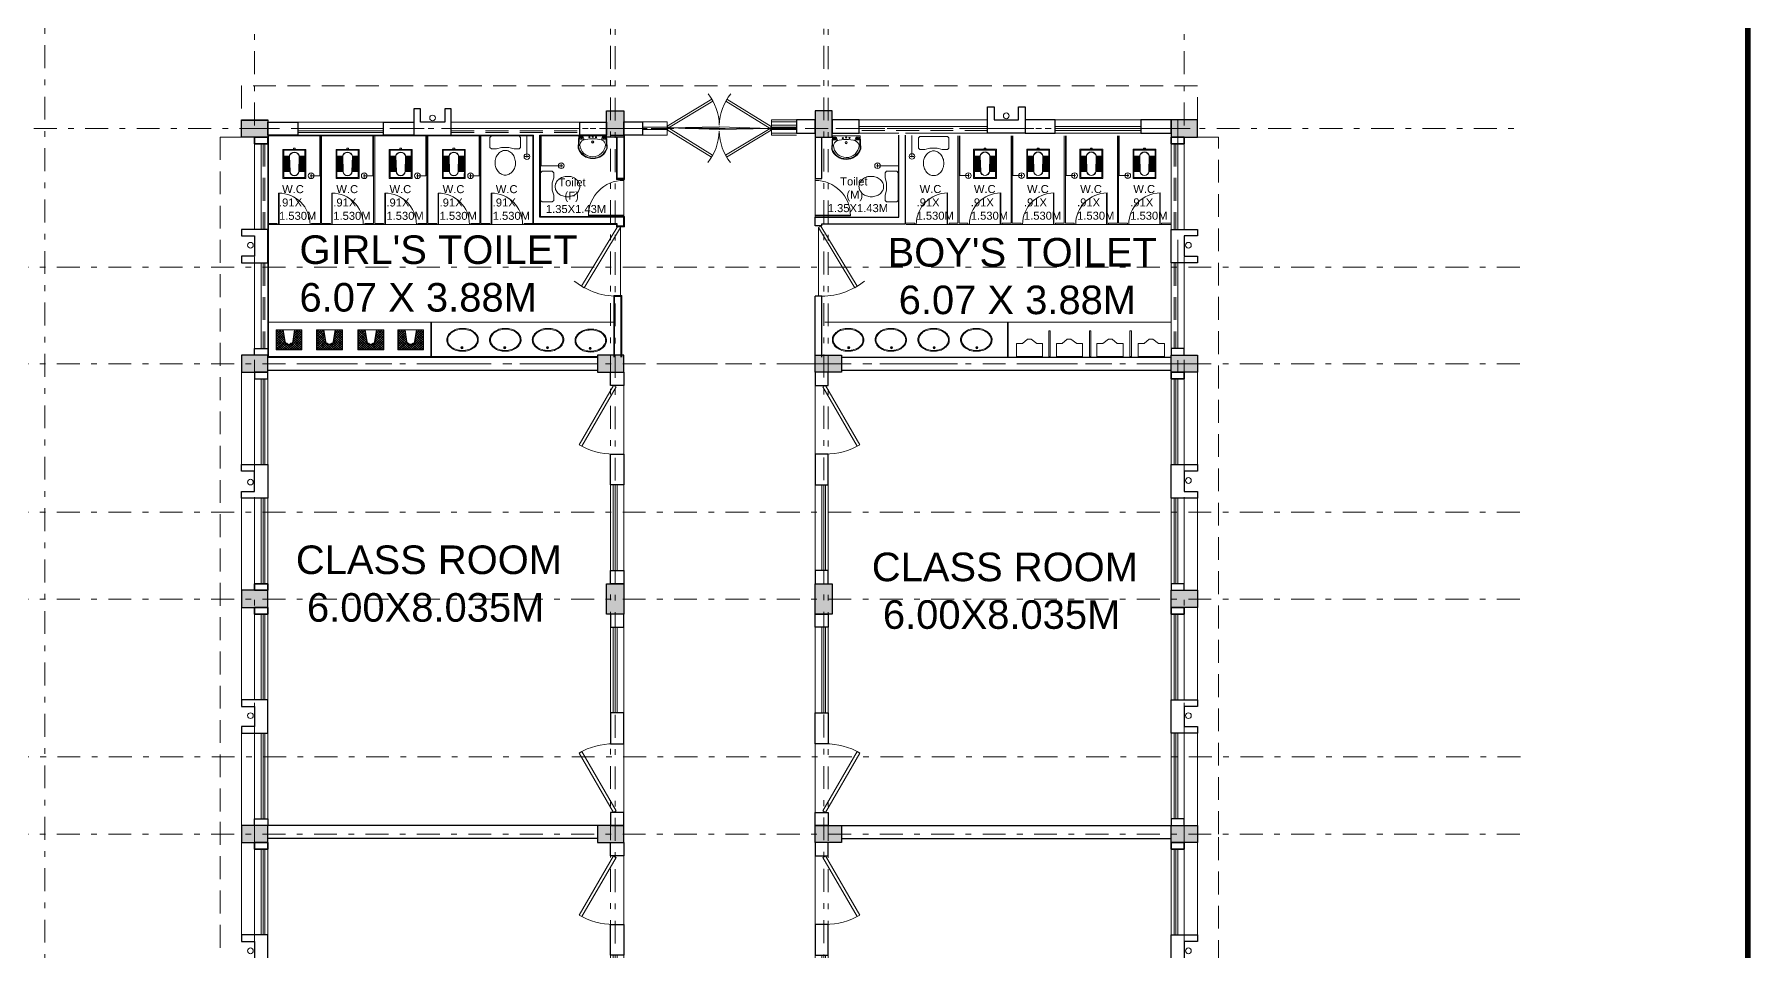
# Model space of a CAD drawing. Header units: millimetres. Extents: x 3614 to 12428, y -844 to 6844.
# Drawn here: x 5777.25 to 5807.28, y -312.44 to -296.39 of the extents above; entities that cross this region are included whole.
import ezdxf

# ---------------------------------------------------------------- set-up
doc = ezdxf.new("R2010")
doc.units = ezdxf.units.MM
doc.header["$LTSCALE"] = 40
doc.header["$MEASUREMENT"] = 0
doc.linetypes.add('DASHDOT', pattern=[1, 0.5, -0.25, 0, -0.25])
doc.linetypes.add('DASHED', pattern=[0.75, 0.5, -0.25])
doc.layers.get('0').update_dxf_attribs({"linetype": 'CONTINUOUS', "lineweight": 20})
for name, color, linetype, lineweight in [('CLL LEV.', 15, 'CONTINUOUS', 18), ('Column', 252, 'CONTINUOUS', 30), ('Column Hatch', 253, 'CONTINUOUS', 13), ('CUBICAL TOILET', 160, 'CONTINUOUS', 15), ('Dim', 220, 'CONTINUOUS', 15), ('Door', 54, 'CONTINUOUS', 18), ('elevation', 7, 'CONTINUOUS', 9), ('Fixture', 44, 'CONTINUOUS', 15), ('Furniture', 13, 'CONTINUOUS', 15), ('GRID', 134, 'DASHDOT', 13), ('Hidden', 30, 'DASHED', 18), ('Plaster', 141, 'CONTINUOUS', 5), ('TEXT', 7, 'CONTINUOUS', 20), ('Ventilator', 6, 'DASHED', 18), ('Wall', 7, 'CONTINUOUS', 30), ('Window', 150, 'CONTINUOUS', 15), ('Window-Wall', 7, 'CONTINUOUS', 18)]:
    doc.layers.add(name, color=color, linetype=linetype, lineweight=lineweight)
doc.styles.add('DIM', font='arial.ttf')
doc.styles.add('L120', font='simplex.shx', dxfattribs={"height": 1})

# ---------------------------------------------------------------- blocks, each defined once
blk = doc.blocks.new('COLUMN 546')
at = {"layer": 'Column Hatch'}
h = blk.add_hatch(color=0, dxfattribs=at)
h.dxf.hatch_style = 1
h.paths.add_polyline_path([(0, 0), (0.3, 0), (0.3, 0.46), (0, 0.46)])
at = {"layer": 'Column'}
for p, q in [((0.3, 0.46), (0, 0.46)), ((0, 0.46), (0, 0)), ((0.3, 0), (0.3, 0.46)), ((0, 0), (0.3, 0))]:
    blk.add_line(p, q, dxfattribs=at)
blk = doc.blocks.new('VENT 2')
at = {"layer": 'Ventilator', "linetype": 'Continuous', "ltscale": 0.02}
for p, q in [((0, 0.182), (1.5, 0.182)), ((0, 0.152), (1.5, 0.152))]:
    blk.add_line(p, q, dxfattribs=at)
at = {"layer": 'Window-Wall'}
for p, q in [((0, 0.23), (1.5, 0.23)), ((0, 0), (0, 0.23)), ((0, 0.115), (1.5, 0.115)), ((1.5, 0), (0, 0)), ((1.5, 0.23), (1.5, 0))]:
    blk.add_line(p, q, dxfattribs=at)
blk = doc.blocks.new('*U18')
for p, q in [((0, 0), (0, -6)), ((40, 0), (40, -6))]:
    blk.add_line(p, q)
blk.add_lwpolyline([(0, 0), (34.6, 20), (35.5, 18.5), (0.9, -1.5)], close=True)
blk.add_arc((0, 0), 40, 0, 30)
blk = doc.blocks.new('DOOR1')
at = {"layer": 'Door'}
blk.add_line((0, 0), (1.2, 0), dxfattribs=at)
at = {"layer": 'Door', "xscale": 0.0300000000000013, "yscale": 0.0300000000000013, "zscale": 0.0300000000000013}
blk.add_blockref('*U18', (0, 0.18), dxfattribs=at)
blk = doc.blocks.new('class 1')
at = {"layer": 'Wall'}
for points in [[(0.23, -0.035), (0, -0.035), (0, -0.265), (0.23, -0.265), (0.23, -0.035)], [(0.23, -1.465), (0, -1.465), (0, -2.005), (0.23, -2.005), (0.23, -1.465)], [(0.23, -3.505), (0, -3.505), (0, -3.735), (0.23, -3.735), (0.23, -3.505)]]:
    blk.add_lwpolyline(points, dxfattribs=at)
at = {"layer": 'Wall', "rotation": 270}
for name, p in [('DOOR1', (0, -0.265)), ('VENT 2', (0, -2.005))]:
    blk.add_blockref(name, p, dxfattribs=at)
blk = doc.blocks.new('WINDOW 1')
at = {"layer": 'CLL LEV.'}
for p, q in [((-0.115, -0.23), (-0.115, -0.46)), ((1.615, -0.23), (1.615, -0.46)), ((-0.115, -0.46), (1.615, -0.46))]:
    blk.add_line(p, q, dxfattribs=at)
at = {"layer": 'Window'}
for p, q in [((0, -0.051), (1.5, -0.051)), ((0, -0.081), (1.5, -0.081))]:
    blk.add_line(p, q, dxfattribs=at)
at = {"layer": 'Window-Wall'}
for p, q in [((0, 0), (1.5, 0)), ((0, -0.23), (0, 0)), ((1.5, 0), (1.5, -0.23)), ((0, -0.115), (1.5, -0.115)), ((1.5, -0.23), (0, -0.23))]:
    blk.add_line(p, q, dxfattribs=at)
blk = doc.blocks.new('SHAFT2')
at = {"layer": 'Fixture'}
blk.add_circle((0.302, 0.307), 0.05, dxfattribs=at)
at = {"layer": 'Wall'}
blk.add_lwpolyline([(0, 0.585), (0.46, 0.585), (0.46, 0.47), (0.23, 0.47), (0.23, 0.115), (0.46, 0.115), (0.46, 0), (0, 0), (0, 0.585)], dxfattribs=at)
blk = doc.blocks.new('COLM 530')
at = {"layer": 'Column Hatch'}
h = blk.add_hatch(color=0, dxfattribs=at)
h.dxf.hatch_style = 1
h.paths.add_polyline_path([(5443.518, -633.795), (5443.218, -633.795), (5443.218, -634.325), (5443.518, -634.325)])
at = {"layer": 'Column'}
for p, q in [((5443.518, -633.795), (5443.218, -633.795)), ((5443.218, -633.795), (5443.218, -634.325)), ((5443.518, -634.325), (5443.518, -633.795)), ((5443.218, -634.325), (5443.518, -634.325))]:
    blk.add_line(p, q, dxfattribs=at)
blk = doc.blocks.new('GRID TY6')
at = {"layer": 'GRID', "lineweight": 18, "ltscale": 0.02}
for p, q in [((5486.0878, -290.0307), (5486.0878, -340.9309)), ((5502.3578, -290.0307), (5502.3578, -340.9309)), ((5482.4148, -291.727), (5482.4148, -340.9309)), ((5492.3178, -291.7377), (5492.3178, -340.9309)), ((5492.3978, -291.7443), (5492.3978, -340.9309)), ((5496.0478, -291.7377), (5496.0478, -340.9309)), ((5496.1278, -291.7443), (5496.1278, -340.9309)), ((5432.7255, -295.8856), (5508.2295, -295.8856)), ((5508.2295, -300.0006), (5432.7255, -300.0006)), ((5508.2295, -304.1156), (5432.7249, -304.1156)), ((5508.2295, -308.2306), (5432.7255, -308.2306))]:
    blk.add_line(p, q, dxfattribs=at)
at = {"layer": 'GRID', "color": 190, "lineweight": 18, "ltscale": 0.02}
for p, q in [((5508.2295, -298.3106), (5432.3268, -298.3106)), ((5508.2295, -302.5959), (5432.6614, -302.5959)), ((5508.2388, -306.8766), (5432.6783, -306.8766))]:
    blk.add_line(p, q, dxfattribs=at)
blk = doc.blocks.new('SHAFT')
at = {"layer": 'Fixture'}
blk.add_circle((-0.328, 0.302), 0.05, dxfattribs=at)
at = {"layer": 'Wall'}
blk.add_lwpolyline([(-0.655, 0), (-0.655, 0.46), (-0.54, 0.46), (-0.54, 0.23), (-0.115, 0.23), (-0.115, 0.46), (0, 0.46), (0, 0), (-0.655, 0)], dxfattribs=at)
blk = doc.blocks.new('Door - Left Hung 36 in.')
at = {"layer": 'Door'}
blk.add_line((0.8, -1.3), (35.9, -1.3), dxfattribs=at)
blk.add_lwpolyline([(0.8, -1.3), (0, 0), (31.2, 18), (31.9, 16.7)], close=True, dxfattribs=at)
blk.add_arc((0, 0), 36, 0, 37.3101, dxfattribs=at)
blk = doc.blocks.new('RSA CL6')
for p, q in [((5.5, 3.5), (5.5, 7.3)), ((5.9, 3.5), (5.9, 7.3)), ((6.3, 3.5), (6.3, 7.3)), ((6.7, 3.4), (6.7, 7.3)), ((7.1, 3.4), (7.1, 7.3)), ((7.5, 3.4), (7.5, 7.3)), ((7.9, 3.4), (7.9, 7.3)), ((8.3, 3.4), (8.3, 7.3)), ((8.7, 3.4), (8.7, 7.3)), ((9.1, 3.4), (9.1, 7.3)), ((9.4, 3.4), (9.4, 7.3)), ((9.8, 3.4), (9.8, 7.3)), ((10.2, 3.4), (10.2, 7.3)), ((10.6, 3.4), (10.6, 7.3)), ((11, 3.3), (11, 7.3)), ((11.4, 3.3), (11.4, 7.3)), ((11.8, 3.3), (11.8, 7.3)), ((12.2, 3.3), (12.2, 7.3)), ((12.6, 3.3), (12.6, 7.3)), ((13, 3.3), (13, 7.3)), ((13.4, 3.3), (13.4, 7.3)), ((13.8, 3.3), (13.8, 7.3)), ((14.2, 3.3), (14.2, 7.3)), ((14.6, 3.3), (14.6, 7.3)), ((15, 3.2), (15, 7.3)), ((15.4, 3.2), (15.4, 7.3)), ((15.7, 3.2), (15.7, 7.3)), ((16.1, 3.2), (16.1, 7.3)), ((16.1, 7.3), (16.1, 3.2)), ((5.5, -7.3), (5.5, -3.5)), ((5.9, -7.3), (5.9, -3.5)), ((6.3, -7.3), (6.3, -3.4)), ((6.7, -7.3), (6.7, -3.4)), ((7.1, -7.3), (7.1, -3.4)), ((7.5, -7.3), (7.5, -3.4)), ((7.9, -7.3), (7.9, -3.4)), ((8.3, -7.3), (8.3, -3.4)), ((8.7, -7.3), (8.7, -3.4)), ((9.1, -7.3), (9.1, -3.4)), ((9.4, -7.3), (9.4, -3.4)), ((9.8, -7.3), (9.8, -3.3)), ((10.2, -7.3), (10.2, -3.3)), ((10.6, -7.3), (10.6, -3.3)), ((11, -7.3), (11, -3.3)), ((11.4, -7.3), (11.4, -3.3)), ((11.8, -7.3), (11.8, -3.3)), ((12.2, -7.3), (12.2, -3.3)), ((12.6, -7.3), (12.6, -3.3)), ((13, -7.3), (13, -3.3)), ((13.4, -7.3), (13.4, -3.2)), ((13.8, -7.3), (13.8, -3.2)), ((14.2, -7.3), (14.2, -3.2)), ((14.6, -7.3), (14.6, -3.2)), ((15, -7.3), (15, -3.2)), ((15.4, -7.3), (15.4, -3.2)), ((15.7, -7.3), (15.7, -3.2)), ((16.1, -3.2), (16.1, -7.3)), ((16.1, -7.3), (16.1, -3.2))]:
    blk.add_line(p, q)
blk.add_lwpolyline([(0.8, -0.6), (0, -0.6), (0, 0.6), (0.8, 0.6)])
for points in [[(0.8, 7.9), (20.9, 7.9), (20.9, -7.9), (0.8, -7.9)], [(1.4, 7.3), (20.3, 7.3), (20.3, -7.3), (1.4, -7.3)]]:
    blk.add_lwpolyline(points, close=True)
for points in [[(5.5, 3.5), (16.1, 3.2, -0.899983), (16.1, -3.2), (5.5, -3.5, -0.799392)], [(5.5, 3.3), (16.1, 3, -0.897689), (16.1, -3), (5.6, -3.3, -0.793494), (5.5, 3.3)]]:
    blk.add_lwpolyline(points, format="xyb", close=True)
blk = doc.blocks.new('ENGLISH SHEET')
at = {"layer": 'Fixture'}
for p, q in [((4663.798, 251.204), (4663.773, 251.179)), ((4663.773, 251.179), (4663.773, 250.696)), ((4663.976, 251.204), (4663.798, 251.204)), ((4664.002, 251.179), (4663.976, 251.204)), ((4664.002, 251.09), (4664.002, 251.179)), ((4663.976, 251.001), (4664.002, 251.09)), ((4663.976, 250.874), (4663.976, 251.001)), ((4663.976, 251.001), (4663.976, 250.874)), ((4664.002, 250.785), (4663.976, 250.874)), ((4663.773, 250.696), (4663.798, 250.67)), ((4663.798, 250.67), (4663.976, 250.67)), ((4663.976, 250.67), (4664.002, 250.696)), ((4664.002, 250.696), (4664.002, 250.785))]:
    blk.add_line(p, q, dxfattribs=at)
blk.add_lwpolyline([(4664.459, 250.937, 0.117036), (4664.443, 251.003, 0.104338), (4664.396, 251.063, 0.09029), (4664.321, 251.105, 0.09898), (4664.243, 251.115, 0.08237), (4664.159, 251.101, 0.09029), (4664.09, 251.063, 0.104338), (4664.043, 251.003, 0.117036), (4664.027, 250.937, 0.117036), (4664.043, 250.871, 0.104338), (4664.09, 250.811, 0.09029), (4664.159, 250.773, 0.08237), (4664.243, 250.759, 0.08237), (4664.327, 250.773, 0.09029), (4664.396, 250.811, 0.104338), (4664.443, 250.871, 0.117036)], format="xyb", close=True, dxfattribs=at)
blk = doc.blocks.new('RSA BASIN 9')
for points in [[(-0.1, -16.2, 0.340881), (10, -9, 0.074195), (10.1, -8.9), (9.5, 0), (-9.5, 0), (-10, -8.8, 0.082611), (-10, -9.2, 0.330812), (-0.1, -16.2)], [(0, -15, 0.391482), (8.9, -6.7, 0.252869), (6.5, -3.5, 0.087242), (0, -2.5, 0.079484), (-6.5, -3.5, 0.2542), (-8.8, -6.7, 0.39026), (0, -15)], [(-8.6, -2, -0.907437), (-8.4, -1.8), (-7.5, -2.6, -0.907437), (-7.6, -2.7)], [(-8.2, -1.6, -0.907437), (-8.1, -1.5), (-7.1, -2.3, -0.907437), (-7.3, -2.4)], [(-7.8, -1.3, -0.907437), (-7.7, -1.2), (-6.8, -1.9, -0.907437), (-6.9, -2.1)], [(7.8, -1.3, 0.907437), (7.7, -1.2), (6.8, -1.9, 0.907437), (6.9, -2.1)], [(8.2, -1.6, 0.907437), (8.1, -1.5), (7.1, -2.3, 0.907437), (7.3, -2.4)], [(8.6, -2, 0.907437), (8.4, -1.8), (7.5, -2.6, 0.907437), (7.6, -2.7)]]:
    blk.add_lwpolyline(points, format="xyb", close=True)
for points in [[(-5.9, -3.3), (-6.2, -3, -0.183787), (-6.2, -2.7, 0.126662), (-6.2, -2.4), (-6.6, -1.4, 0.35453), (-7.1, -1), (-8.7, -1, 0.414214), (-9.1, -1.4), (-9.6, -9.1, 0.329849), (-0.1, -15.8, 0.338736), (9.6, -8.9, 0.075632), (9.7, -8.8), (9.1, -1.4, 0.414214), (8.7, -1), (7.1, -1, 0.35453), (6.6, -1.4), (6.2, -2.4, 0.126662), (6.2, -2.7, -0.183787), (6.2, -3), (5.9, -3.3)], [(-6.2, -3.4), (-6.2, -3.3, 0.220542), (-6.5, -3.1), (-8.7, -2.8, -0.361119), (-9.2, -2.3)], [(6.2, -3.4), (6.2, -3.3, -0.220542), (6.5, -3.1), (8.7, -2.8, 0.358803), (9.2, -2.3, 0.358803)]]:
    blk.add_lwpolyline(points, format="xyb")
for centre, radius in [((-2.3, -1.6), 0.399), ((0, -4.8), 0.771), ((0, -4.8), 0.602), ((0, -1.2), 0.399), ((2.3, -1.5), 0.399)]:
    blk.add_circle(centre, radius)
blk = doc.blocks.new('RH 1200')
for p, q in [((21, 0), (21, 43.3)), ((21.7, 0), (21.7, 43.3)), ((-21.7, 0), (21.7, 0)), ((21.7, 0), (21, 0))]:
    blk.add_line(p, q)
at = {"extrusion": (0, 0, -1)}
blk.add_ellipse((21.7, 0), major_axis=(-30.6, 30.6), ratio=1, start_param=5.497787, end_param=7.068583, dxfattribs=at)
blk = doc.blocks.new('HJK')
at = {"layer": 'Door', "ltscale": 20}
blk.add_line((3658.233, -481.12), (3658.908, -481.12), dxfattribs=at)
at = {"layer": 'Door', "ltscale": 20, "xscale": 0.014287499999341, "yscale": 0.014287499999341, "zscale": 0.014287499999341, "rotation": 359.999999999943}
blk.add_blockref('RH 1200', (3658.571, -481.12), dxfattribs=at)
blk = doc.blocks.new('*X5')
at = {"color": 0}
for p, q in [((705, 323), (943, 561)), ((705, 365), (900, 561)), ((705, 408), (858, 561)), ((705, 450), (815, 561)), ((705, 493), (773, 561)), ((705, 535), (730, 561)), ((848, 383), (705, 526)), ((842, 346), (705, 483)), ((835, 310), (705, 441)), ((705, 280), (858, 434)), ((829, 274), (705, 398)), ((705, 238), (847, 381)), ((823, 237), (705, 356)), ((798, 221), (705, 314)), ((854, 419), (712, 561)), ((730, 221), (839, 330)), ((866, 449), (755, 561)), ((888, 469), (797, 561)), ((921, 479), (839, 561)), ((1145, 298), (882, 561)), ((899, 474), (985, 561)), ((1145, 340), (924, 561)), ((944, 477), (1027, 561)), ((1145, 383), (967, 561)), ((971, 462), (1070, 561)), ((990, 438), (1112, 561)), ((998, 404), (1145, 551)), ((1145, 255), (999, 401)), ((1004, 368), (1145, 508)), ((1137, 221), (1007, 350)), ((1145, 425), (1009, 561)), ((1011, 332), (1145, 466)), ((1017, 295), (1145, 423)), ((1023, 259), (1145, 381)), ((1029, 223), (1145, 339)), ((1145, 467), (1051, 561)), ((1145, 510), (1094, 561)), ((1145, 552), (1136, 561)), ((755, 221), (705, 271)), ((713, 221), (705, 229)), ((772, 221), (830, 279)), ((815, 221), (822, 228)), ((1095, 221), (1016, 299)), ((1052, 221), (1024, 248)), ((1069, 221), (1145, 296)), ((1112, 221), (1145, 254))]:
    blk.add_line(p, q, dxfattribs=at)
blk = doc.blocks.new('RSA CL7')
blk.add_lwpolyline([(8.9, 0), (-8.9, 0), (-8.9, -13.8), (-3.9, -13.8), (3.9, -13.8), (8.9, -13.8)], close=True)
blk.add_lwpolyline([(-4.1, -13.6), (-2.8, -5.7, -0.835943), (2.8, -5.8), (4.1, -13.6), (8.7, -13.6), (8.7, -0.2), (-8.7, -0.2), (-8.7, -13.6)], format="xyb", close=True)
blk.add_lwpolyline([(-3.9, -13.8), (-2.6, -5.8, -0.835548), (2.6, -5.8), (3.9, -13.8)], format="xyb")
for centre, start, end in [((-1.4, -4.1), 207.2135, 40.9564), ((0, -3.6), 185.8999, 355.8249), ((1.5, -4.1), 140.9962, 329.3468)]:
    blk.add_arc(centre, 0.493, start, end)
at = {"xscale": 0.0393714285714286, "yscale": 0.0393714285714286, "zscale": 0.0393714285714286}
blk.add_blockref('*X5', (-36.4, -22.3), dxfattribs=at)
blk = doc.blocks.new('RSA BASIN 2')
for points in [[(10.7, -8.1, 0.12976), (10, -5.2, 0.106426), (7.6, -2.5, 0.084431), (4.3, -0.7, 0.073534), (0, 0, 0.073534), (-4.3, -0.5, 0.084431), (-7.7, -2.2, 0.106426), (-10.2, -4.8, 0.12976), (-11, -7.7, 0.12976), (-10.3, -10.6, 0.106426), (-7.9, -13.3, 0.084431), (-4.6, -15.1, 0.073534), (-0.3, -15.8, 0.073534), (4, -15.3, 0.084431), (7.4, -13.6, 0.106426), (9.9, -11, 0.12976)], [(10.1, -7.9, 0.119977), (9.4, -5.5, 0.106426), (7.3, -2.9, 0.084431), (4.1, -1.3, 0.073534), (0, -0.6, 0.073534), (-4.1, -1.1, 0.084431), (-7.4, -2.6, 0.106426), (-9.7, -5.1, 0.12976), (-10.4, -7.7, 0.009633), (-10.4, -7.9, 0.119977), (-9.8, -10.3, 0.106426), (-7.6, -12.9, 0.084431), (-4.4, -14.5, 0.073534), (-0.3, -15.2, 0.073534), (3.8, -14.7, 0.084431), (7.1, -13.2, 0.106426), (9.3, -10.7, 0.12976), (10.1, -8.1, 0.009633)]]:
    blk.add_lwpolyline(points, format="xyb", close=True)
for radius in [0.7, 0.479]:
    blk.add_circle((-0.5, -2.5), radius)
blk = doc.blocks.new('rtg')
at = {"layer": 'Door', "ltscale": 0.05}
blk.add_line((5064.361, -255.623), (5064.361, -256.826), dxfattribs=at)
at = {"layer": 'Door'}
blk.add_lwpolyline([(5064.361, -255.623), (5064.317, -255.597), (5063.682, -256.65), (5063.726, -256.676)], close=True, dxfattribs=at)
blk.add_arc((5064.319, -255.593), 1.234, 231.6585, 271.9391, dxfattribs=at)
blk = doc.blocks.new('rfrwef')
at = {"layer": 'Plaster', "ltscale": 0.05}
for p, q in [((5058.973, -260.239), (5063.598, -260.239)), ((5058.973, -260.239), (5058.973, -264.098)), ((5063.598, -261.789), (5063.598, -260.239)), ((5063.737, -260.237), (5064.891, -260.237)), ((5063.737, -261.65), (5063.737, -260.237)), ((5065.064, -260.999), (5065.064, -260.26)), ((5065.203, -260.225), (5065.203, -260.999)), ((5065.203, -260.999), (5065.064, -260.999)), ((5065.064, -261.789), (5063.598, -261.789)), ((5065.203, -261.65), (5063.737, -261.65)), ((5065.064, -261.827), (5065.064, -261.789)), ((5065.064, -261.827), (5065.203, -261.827)), ((5065.203, -261.827), (5065.203, -261.65)), ((5065.019, -264.109), (5065.019, -263.032)), ((5065.019, -263.032), (5065.158, -263.032)), ((5065.158, -264.109), (5065.158, -263.032)), ((5058.973, -264.098), (5064.731, -264.098))]:
    blk.add_line(p, q, dxfattribs=at)
blk = doc.blocks.new('Urinal 1')
for p, q in [((0, 9), (9, 9)), ((0, 9), (0, -9)), ((9, 9), (9, 5)), ((12, 1), (9, 5)), ((12, -1.5), (12, 1)), ((0, -9), (9, -9)), ((9, -5), (12, -1.5)), ((9, -9), (9, -5))]:
    blk.add_line(p, q)

msp = doc.modelspace()

# ---------------------------------------------------------------- linework, layer by layer
at = {"ltscale": 0.05}
msp.add_line((5785.9676, -299.6094), (5785.9676, -299.6094), dxfattribs=at)
at = {"layer": 'CLL LEV.'}
for p, q in [((5797.3705, -298.1891), (5797.6005, -298.1891)), ((5781.1005, -299.9191), (5780.8705, -299.9191)), ((5797.3705, -299.9191), (5797.6005, -299.9191)), ((5781.1005, -300.2741), (5780.8705, -300.2741)), ((5797.3705, -300.2741), (5797.6005, -300.2741)), ((5797.3705, -302.0041), (5797.6005, -302.0041)), ((5797.3705, -302.0041), (5797.6005, -302.0041)), ((5797.3705, -302.0041), (5797.6005, -302.0041))]:
    msp.add_line(p, q, dxfattribs=at)
at = {"layer": 'CUBICAL TOILET', "ltscale": 0.01}
for p, q in [((5782.2525, -298.1682), (5782.2525, -299.6982)), ((5782.2725, -298.1682), (5782.2725, -299.6982)), ((5783.1825, -298.1682), (5783.1825, -299.6982)), ((5783.2025, -298.1682), (5783.2025, -299.6982)), ((5784.1125, -298.1682), (5784.1125, -299.6982)), ((5784.1325, -298.1682), (5784.1325, -299.6982)), ((5785.0425, -298.1682), (5785.0425, -299.6982)), ((5785.0625, -298.1682), (5785.0625, -299.6982)), ((5793.4085, -298.1661), (5793.4085, -299.6961)), ((5793.4285, -298.1661), (5793.4285, -299.6961)), ((5794.3385, -298.1661), (5794.3385, -299.6961)), ((5794.3585, -298.1661), (5794.3585, -299.6961)), ((5795.2685, -298.1661), (5795.2685, -299.6961)), ((5795.2885, -298.1661), (5795.2885, -299.6961)), ((5796.1985, -298.1661), (5796.1985, -299.6961)), ((5796.2185, -298.1661), (5796.2185, -299.6961)), ((5781.4975, -299.6982), (5781.3426, -299.6982)), ((5781.4975, -299.7182), (5781.3426, -299.7182)), ((5781.4975, -299.6982), (5781.4975, -299.7182)), ((5782.2525, -299.6982), (5782.0975, -299.6982)), ((5782.0975, -299.6982), (5782.0975, -299.7182)), ((5782.0975, -299.7182), (5782.4275, -299.7182)), ((5782.4275, -299.6982), (5782.2725, -299.6982)), ((5782.4275, -299.6982), (5782.4275, -299.7182)), ((5783.1825, -299.6982), (5783.0275, -299.6982)), ((5783.0275, -299.6982), (5783.0275, -299.7182)), ((5783.0275, -299.7182), (5783.3575, -299.7182)), ((5783.3575, -299.6982), (5783.2025, -299.6982)), ((5783.3575, -299.6982), (5783.3575, -299.7182)), ((5784.1125, -299.6982), (5783.9575, -299.6982)), ((5783.9575, -299.6982), (5783.9575, -299.7182)), ((5783.9575, -299.7182), (5784.2875, -299.7182)), ((5784.2875, -299.6982), (5784.1325, -299.6982)), ((5784.2875, -299.6982), (5784.2875, -299.7182)), ((5785.0425, -299.6982), (5784.8875, -299.6982)), ((5784.8875, -299.6982), (5784.8875, -299.7182)), ((5784.8875, -299.7182), (5785.2175, -299.7182)), ((5785.2175, -299.6982), (5785.0625, -299.6982)), ((5785.0626, -299.6214), (5785.0626, -299.6414)), ((5785.2175, -299.6982), (5785.2175, -299.7182)), ((5785.9676, -299.6982), (5785.8175, -299.6982)), ((5785.8175, -299.6982), (5785.8175, -299.7182)), ((5785.8175, -299.7182), (5785.9676, -299.7182)), ((5792.5035, -299.6961), (5792.6535, -299.6961)), ((5792.5035, -299.7161), (5792.6535, -299.7161)), ((5792.6535, -299.6961), (5792.6535, -299.7161)), ((5793.2535, -299.6961), (5793.4085, -299.6961)), ((5793.2535, -299.6961), (5793.2535, -299.7161)), ((5793.5835, -299.7161), (5793.2535, -299.7161)), ((5793.4285, -299.6961), (5793.5835, -299.6961)), ((5793.5835, -299.6961), (5793.5835, -299.7161)), ((5794.1835, -299.6961), (5794.3385, -299.6961)), ((5794.1835, -299.6961), (5794.1835, -299.7161)), ((5794.5135, -299.7161), (5794.1835, -299.7161)), ((5794.3585, -299.6961), (5794.5135, -299.6961)), ((5794.5135, -299.6961), (5794.5135, -299.7161)), ((5795.1135, -299.6961), (5795.2685, -299.6961)), ((5795.1135, -299.6961), (5795.1135, -299.7161)), ((5795.4435, -299.7161), (5795.1135, -299.7161)), ((5795.2885, -299.6961), (5795.4435, -299.6961)), ((5795.4435, -299.6961), (5795.4435, -299.7161)), ((5796.0435, -299.6961), (5796.1985, -299.6961)), ((5796.0435, -299.6961), (5796.0435, -299.7161)), ((5796.3735, -299.7161), (5796.0435, -299.7161)), ((5796.2185, -299.6961), (5796.3735, -299.6961)), ((5796.3735, -299.6961), (5796.3735, -299.7161)), ((5796.9735, -299.6961), (5797.1285, -299.6961)), ((5796.9735, -299.6961), (5796.9735, -299.7161)), ((5796.9735, -299.7184), (5796.9735, -299.7084)), ((5796.9735, -299.7161), (5797.1285, -299.7161))]:
    msp.add_line(p, q, dxfattribs=at)
at = {"layer": 'CUBICAL TOILET', "ltscale": 0.05}
for p, q in [((5784.1827, -302.0271), (5784.1827, -301.429)), ((5784.1952, -301.429), (5784.1827, -301.429)), ((5784.1952, -302.0271), (5784.1952, -301.429)), ((5794.2759, -302.0271), (5794.2759, -301.429)), ((5794.2759, -301.429), (5794.2884, -301.429)), ((5794.2884, -302.0271), (5794.2884, -301.429))]:
    msp.add_line(p, q, dxfattribs=at)
at = {"layer": 'Dim', "color": 1, "linetype": 'DASHDOT', "ltscale": 0.05, "const_width": 0.1}
msp.add_lwpolyline([(5777.139, -289.9779), (5804.2313, -289.9779, -0.4142136), (5807.2313, -292.9779), (5807.2313, -340.7006, -0.4142136), (5804.2313, -343.7006), (5777.139, -343.7006, -0.4142136), (5774.139, -340.7006), (5774.139, -292.9779, -0.4142136)], format="xyb", close=True, dxfattribs=at)
at = {"layer": 'Door'}
msp.add_line((5788.3223, -298.0278), (5790.1419, -298.0383), dxfattribs=at)
at = {"layer": 'Door', "ltscale": 20}
for p, q in [((5787.5608, -298.9159), (5787.5608, -299.5909)), ((5790.9103, -298.9159), (5790.9103, -299.5909))]:
    msp.add_line(p, q, dxfattribs=at)
at = {"layer": 'Fixture'}
for p, q in [((5781.3425, -301.429), (5784.1827, -301.429)), ((5784.1952, -301.429), (5787.4006, -301.429)), ((5791.0824, -301.429), (5794.2759, -301.429)), ((5797.1405, -301.429), (5794.2884, -301.429))]:
    msp.add_line(p, q, dxfattribs=at)
for points in [[(5795.024, -301.5776), (5795.024, -302.0276), (5794.999, -302.0276), (5794.999, -301.5776)], [(5795.734, -301.5771), (5795.734, -302.0271), (5795.709, -302.0271), (5795.709, -301.5771)], [(5796.419, -301.5771), (5796.419, -302.0271), (5796.444, -302.0271), (5796.444, -301.5771)]]:
    msp.add_lwpolyline(points, close=True, dxfattribs=at)
at = {"layer": 'Furniture', "ltscale": 0.05}
for p, q in [((5782.2401, -298.1682), (5782.24, -298.8653)), ((5783.1701, -298.1682), (5783.17, -298.8653)), ((5784.1001, -298.1682), (5784.1, -298.8653)), ((5785.0301, -298.1682), (5785.03, -298.8653)), ((5785.8664, -298.5467), (5785.8664, -298.1682)), ((5786.1166, -298.6893), (5786.1166, -298.1661)), ((5792.6047, -298.5418), (5792.6046, -298.1633)), ((5793.441, -298.1661), (5793.441, -298.8632)), ((5794.371, -298.1661), (5794.371, -298.8632)), ((5795.301, -298.1661), (5795.301, -298.8632)), ((5796.231, -298.1661), (5796.231, -298.8632)), ((5785.9006, -298.5308), (5785.8322, -298.5308)), ((5792.5705, -298.526), (5792.6388, -298.5259)), ((5782.09, -298.8994), (5782.09, -298.8311)), ((5783.02, -298.8994), (5783.02, -298.8311)), ((5783.95, -298.8994), (5783.95, -298.8311)), ((5784.77, -298.8931), (5784.77, -298.8248)), ((5784.88, -298.8994), (5784.88, -298.8311)), ((5786.4951, -298.6893), (5786.1166, -298.6893)), ((5786.4673, -298.6552), (5786.4673, -298.7235)), ((5791.9866, -298.6893), (5792.3652, -298.6893)), ((5792.0025, -298.6552), (5792.0025, -298.7235)), ((5793.591, -298.8973), (5793.591, -298.829)), ((5793.7011, -298.8911), (5793.7011, -298.8227)), ((5794.521, -298.8973), (5794.521, -298.829)), ((5795.451, -298.8973), (5795.451, -298.829)), ((5796.381, -298.8973), (5796.381, -298.829)), ((5782.0742, -298.8653), (5782.24, -298.8653)), ((5783.0042, -298.8653), (5783.17, -298.8653)), ((5783.9342, -298.8653), (5784.1, -298.8653)), ((5784.8642, -298.8653), (5785.03, -298.8653)), ((5793.6069, -298.8632), (5793.441, -298.8632)), ((5794.5369, -298.8632), (5794.371, -298.8632)), ((5795.4669, -298.8632), (5795.301, -298.8632)), ((5796.3969, -298.8632), (5796.231, -298.8632))]:
    msp.add_line(p, q, dxfattribs=at)
for centre in [(5785.8664, -298.5308), (5792.6047, -298.5259), (5782.09, -298.8653), (5783.02, -298.8653), (5783.95, -298.8653), (5784.88, -298.8653), (5786.4673, -298.6893), (5792.0025, -298.6893), (5793.591, -298.8632), (5794.521, -298.8632), (5795.451, -298.8632), (5796.381, -298.8632)]:
    msp.add_circle(centre, 0.05, dxfattribs=at)
at = {"layer": 'GRID', "lineweight": 18, "ltscale": 0.05}
for p, q in [((5797.2555, -297.8891), (5797.2555, -302.3041)), ((5797.6005, -302.1541), (5780.8705, -302.1541))]:
    msp.add_line(p, q, dxfattribs=at)
at = {"layer": 'GRID', "lineweight": 18, "ltscale": 0.03}
msp.add_line((5780.8705, -298.0391), (5797.6005, -298.0391), dxfattribs=at)
at = {"layer": 'Hidden', "ltscale": 0.02}
for p, q in [((5786.8755, -297.2912), (5780.8705, -297.2912)), ((5780.8705, -297.2912), (5780.8705, -297.8912)), ((5797.6005, -297.2943), (5786.8755, -297.2912)), ((5797.6005, -297.8887), (5797.6005, -297.2943)), ((5781.1005, -298.1891), (5780.5005, -298.1891)), ((5780.5005, -298.1891), (5780.5005, -310.1721)), ((5780.5005, -298.1891), (5781.1005, -298.1891)), ((5797.6005, -298.1891), (5797.9705, -298.1891)), ((5797.9705, -310.3861), (5797.9705, -298.1891)), ((5780.5005, -310.1721), (5780.5005, -318.4662)), ((5797.9705, -339.0391), (5797.9705, -310.2341))]:
    msp.add_line(p, q, dxfattribs=at)
at = {"layer": 'Ventilator', "ltscale": 0.02}
for p, q in [((5784.543, -298.0782), (5786.793, -298.0782)), ((5784.543, -298.1082), (5786.793, -298.1082)), ((5793.928, -298.0411), (5791.678, -298.0411)), ((5793.928, -298.0711), (5791.678, -298.0711)), ((5781.2496, -298.3041), (5781.2496, -299.8041)), ((5781.2796, -298.3041), (5781.2796, -299.8041)), ((5797.1915, -298.3041), (5797.1915, -299.8041)), ((5797.2215, -298.3041), (5797.2215, -299.8041)), ((5781.2496, -300.3891), (5781.2496, -301.8891)), ((5781.2796, -300.3891), (5781.2796, -301.8891)), ((5797.1915, -300.3891), (5797.1915, -301.8891)), ((5797.2215, -300.3891), (5797.2215, -301.8891))]:
    msp.add_line(p, q, dxfattribs=at)
at = {"layer": 'Wall', "ltscale": 0.05}
for p, q in [((5785.9796, -299.7061), (5785.9793, -298.1562)), ((5786.0945, -299.5911), (5786.0943, -298.1562)), ((5787.4458, -298.9159), (5787.4458, -298.1891)), ((5787.5605, -298.1891), (5787.5605, -298.9159)), ((5790.9105, -298.1891), (5790.9105, -298.9159)), ((5791.0253, -298.9159), (5791.0253, -298.1891)), ((5792.3765, -299.5891), (5792.3767, -298.1541)), ((5792.4915, -299.7061), (5792.4917, -298.1541)), ((5787.5608, -298.9159), (5787.4458, -298.9159)), ((5787.5608, -298.9159), (5787.4458, -298.9159)), ((5790.9103, -298.9159), (5791.0253, -298.9159)), ((5790.9103, -298.9159), (5791.0253, -298.9159)), ((5787.4458, -299.7059), (5785.9796, -299.7061)), ((5787.5608, -299.5909), (5786.0945, -299.5911)), ((5787.4338, -299.7059), (5787.4338, -299.7059)), ((5787.4458, -299.7441), (5787.4458, -299.7059)), ((5787.4458, -299.7179), (5787.4458, -299.7179)), ((5787.4458, -299.7441), (5787.5608, -299.7441)), ((5787.5608, -299.7441), (5787.5608, -299.5909)), ((5790.9102, -299.7441), (5790.9103, -299.5909)), ((5791.0252, -299.7441), (5790.9102, -299.7441)), ((5790.9103, -299.5909), (5792.3765, -299.5911)), ((5791.0252, -299.7059), (5792.4915, -299.7061)), ((5791.0252, -299.7441), (5791.0252, -299.7059)), ((5787.4007, -302.0385), (5787.4006, -300.9727)), ((5787.4006, -300.9735), (5787.5156, -300.9734)), ((5787.5157, -302.0385), (5787.5156, -300.9734)), ((5790.9105, -302.0385), (5790.9107, -300.9734)), ((5791.0257, -300.9735), (5790.9107, -300.9734)), ((5791.0255, -302.0385), (5791.0257, -300.9727))]:
    msp.add_line(p, q, dxfattribs=at)
at = {"layer": 'Wall'}
for p, q in [((5787.3305, -298.1562), (5787.5605, -298.1562)), ((5781.3305, -302.0391), (5787.1005, -302.0391)), ((5781.3305, -302.0391), (5787.1005, -302.0391)), ((5791.3705, -302.0391), (5797.1405, -302.0391)), ((5791.3705, -302.0391), (5797.1405, -302.0391)), ((5791.3705, -302.0391), (5797.1405, -302.0391)), ((5781.3305, -302.2691), (5787.1005, -302.2691)), ((5781.3305, -302.2691), (5787.1005, -302.2691)), ((5791.3705, -302.2691), (5797.1405, -302.2691)), ((5791.3705, -302.2691), (5797.1405, -302.2691)), ((5791.3705, -302.2691), (5797.1405, -302.2691)), ((5787.1005, -310.2341), (5781.3305, -310.2341)), ((5791.3705, -310.2341), (5797.1405, -310.2341)), ((5787.1005, -310.4641), (5781.3305, -310.4641)), ((5791.3705, -310.4641), (5797.1405, -310.4641))]:
    msp.add_line(p, q, dxfattribs=at)
for points in [[(5781.3305, -298.1562), (5781.3305, -297.9262), (5781.8593, -297.9262), (5781.8593, -298.1562), (5781.3305, -298.1562)], [(5783.3593, -298.1562), (5783.3593, -297.9262), (5783.888, -297.9262), (5783.888, -298.1562), (5783.3593, -298.1562)], [(5786.793, -298.1562), (5786.793, -297.9262), (5787.2605, -297.9262), (5787.2605, -298.1562), (5786.793, -298.1562)], [(5791.678, -298.1191), (5791.678, -297.8891), (5791.2105, -297.8891), (5791.2105, -298.1191), (5791.678, -298.1191)], [(5795.1118, -298.1191), (5795.1118, -297.8891), (5794.583, -297.8891), (5794.583, -298.1191), (5795.1118, -298.1191)], [(5797.1405, -298.1191), (5797.1405, -297.8891), (5796.6118, -297.8891), (5796.6118, -298.1191), (5797.1405, -298.1191)], [(5781.1005, -298.1891), (5781.1005, -298.3041), (5781.3305, -298.3041), (5781.3305, -298.1891), (5781.1005, -298.1891)], [(5781.1005, -298.3041), (5781.1005, -298.1891), (5781.3305, -298.1891), (5781.3305, -298.3041), (5781.1005, -298.3041)], [(5797.3705, -298.1891), (5797.3705, -298.3041), (5797.1405, -298.3041), (5797.1405, -298.1891), (5797.3705, -298.1891)], [(5797.3705, -298.3041), (5797.3705, -298.1891), (5797.1405, -298.1891), (5797.1405, -298.3041), (5797.3705, -298.3041)], [(5781.1005, -302.0041), (5781.1005, -301.8891), (5781.3305, -301.8891), (5781.3305, -302.0041), (5781.1005, -302.0041)], [(5797.3705, -302.0041), (5797.3705, -301.8891), (5797.1405, -301.8891), (5797.1405, -302.0041), (5797.3705, -302.0041)], [(5797.3705, -302.0041), (5797.3705, -301.8891), (5797.1405, -301.8891), (5797.1405, -302.0041), (5797.3705, -302.0041)], [(5797.3705, -302.0041), (5797.3705, -301.8891), (5797.1405, -301.8891), (5797.1405, -302.0041), (5797.3705, -302.0041)], [(5781.1005, -302.3041), (5781.1005, -302.4191), (5781.3305, -302.4191), (5781.3305, -302.3041), (5781.1005, -302.3041)], [(5797.3705, -302.3041), (5797.3705, -302.4191), (5797.1405, -302.4191), (5797.1405, -302.3041), (5797.3705, -302.3041)], [(5797.3705, -302.4191), (5797.3705, -302.3041), (5797.1405, -302.3041), (5797.1405, -302.4191), (5797.3705, -302.4191)], [(5781.1005, -306.1191), (5781.1005, -306.0041), (5781.3305, -306.0041), (5781.3305, -306.1191), (5781.1005, -306.1191)], [(5781.1005, -306.0041), (5781.1005, -306.1191), (5781.3305, -306.1191), (5781.3305, -306.0041), (5781.1005, -306.0041)], [(5797.3705, -306.1191), (5797.3705, -306.0041), (5797.1405, -306.0041), (5797.1405, -306.1191), (5797.3705, -306.1191)], [(5781.1005, -306.4191), (5781.1005, -306.5341), (5781.3305, -306.5341), (5781.3305, -306.4191), (5781.1005, -306.4191)], [(5781.1005, -306.5341), (5781.1005, -306.4191), (5781.3305, -306.4191), (5781.3305, -306.5341), (5781.1005, -306.5341)], [(5797.3705, -306.4191), (5797.3705, -306.5341), (5797.1405, -306.5341), (5797.1405, -306.4191), (5797.3705, -306.4191)], [(5797.3705, -306.5341), (5797.3705, -306.4191), (5797.1405, -306.4191), (5797.1405, -306.5341), (5797.3705, -306.5341)], [(5781.1005, -310.2341), (5781.1005, -310.1191), (5781.3305, -310.1191), (5781.3305, -310.2341), (5781.1005, -310.2341)], [(5791.1405, -310.2341), (5790.9105, -310.2341), (5790.9105, -310.0041), (5791.1405, -310.0041), (5791.1405, -310.2341)], [(5797.3705, -310.2341), (5797.3705, -310.1191), (5797.1405, -310.1191), (5797.1405, -310.2341), (5797.3705, -310.2341)], [(5781.1005, -310.5341), (5781.1005, -310.6491), (5781.3305, -310.6491), (5781.3305, -310.5341), (5781.1005, -310.5341)], [(5781.1005, -310.6491), (5781.1005, -310.5341), (5781.3305, -310.5341), (5781.3305, -310.6491), (5781.1005, -310.6491)], [(5797.3705, -310.5341), (5797.3705, -310.6491), (5797.1405, -310.6491), (5797.1405, -310.5341), (5797.3705, -310.5341)], [(5797.3705, -310.6491), (5797.3705, -310.5341), (5797.1405, -310.5341), (5797.1405, -310.6491), (5797.3705, -310.6491)]]:
    msp.add_lwpolyline(points, dxfattribs=at)
at = {"layer": 'Wall', "ltscale": 0.05}
for points in [[(5787.8881, -298.1541), (5787.5606, -298.1541), (5787.5606, -297.9241), (5787.8881, -297.9241), (5787.8881, -298.1541)], [(5790.583, -298.1191), (5790.9105, -298.1191), (5790.9105, -297.8891), (5790.583, -297.8891), (5790.583, -298.1191)]]:
    msp.add_lwpolyline(points, dxfattribs=at)
at = {"layer": 'Window', "ltscale": 0.05}
for p, q in [((5788.3199, -297.9241), (5787.8881, -297.9241)), ((5788.3199, -297.9241), (5788.3199, -298.1541)), ((5790.583, -297.8891), (5790.1485, -297.8891)), ((5790.1485, -297.8891), (5790.1485, -298.1191)), ((5790.583, -297.9241), (5790.1485, -297.9241)), ((5790.1485, -297.9241), (5790.1485, -298.1541)), ((5787.8881, -298.013), (5788.3199, -298.013)), ((5787.8881, -298.0547), (5788.3199, -298.0547)), ((5788.3199, -298.1541), (5787.8881, -298.1541)), ((5790.1485, -297.978), (5790.583, -297.978)), ((5790.1485, -298.013), (5790.583, -298.013)), ((5790.1485, -298.0197), (5790.583, -298.0197)), ((5790.1485, -298.0547), (5790.583, -298.0547)), ((5790.583, -298.1191), (5790.1485, -298.1191)), ((5790.583, -298.1541), (5790.1485, -298.1541))]:
    msp.add_line(p, q, dxfattribs=at)
at = {"layer": 'Window-Wall'}
for p, q in [((5781.3305, -297.9262), (5783.888, -297.9262)), ((5781.8593, -297.9262), (5781.7443, -297.9262)), ((5783.3593, -297.9262), (5783.4743, -297.9262)), ((5786.793, -297.9262), (5784.543, -297.9262)), ((5784.543, -297.9262), (5784.543, -298.1562)), ((5786.793, -298.1562), (5786.793, -297.9262)), ((5786.793, -297.9262), (5786.908, -297.9262)), ((5791.678, -297.8891), (5791.563, -297.8891)), ((5791.678, -298.1191), (5791.678, -297.8891)), ((5791.678, -297.8891), (5793.928, -297.8891)), ((5793.928, -297.8891), (5793.928, -298.1191)), ((5797.1405, -297.8891), (5794.583, -297.8891)), ((5795.1118, -297.8891), (5794.9968, -297.8891)), ((5796.6118, -297.8891), (5796.7268, -297.8891)), ((5784.543, -298.0412), (5786.793, -298.0412)), ((5784.543, -298.1562), (5785.9793, -298.1562)), ((5786.0943, -298.1562), (5786.793, -298.1562)), ((5793.928, -298.0041), (5791.678, -298.0041)), ((5792.3767, -298.1191), (5791.678, -298.1191)), ((5793.928, -298.1191), (5792.4917, -298.1191)), ((5781.1005, -299.8041), (5781.1005, -298.3041)), ((5781.1005, -298.3041), (5781.3305, -298.3041)), ((5781.2155, -298.3041), (5781.2155, -299.8041)), ((5781.3305, -298.3041), (5781.3305, -299.8041)), ((5797.1405, -298.3041), (5797.1405, -299.8041)), ((5797.3705, -298.3041), (5797.1405, -298.3041)), ((5797.2555, -298.3041), (5797.2555, -299.8041)), ((5797.3705, -299.8041), (5797.3705, -298.3041)), ((5781.3305, -299.8041), (5781.1005, -299.8041)), ((5797.1405, -299.8041), (5797.3705, -299.8041)), ((5781.1005, -301.8891), (5781.1005, -300.3891)), ((5781.1005, -300.3891), (5781.3305, -300.3891)), ((5781.2155, -300.3891), (5781.2155, -301.8891)), ((5781.3305, -300.3891), (5781.3305, -301.8891)), ((5797.1405, -300.3891), (5797.1405, -301.8891)), ((5797.3705, -300.3891), (5797.1405, -300.3891)), ((5797.2555, -300.3891), (5797.2555, -301.8891)), ((5797.3705, -301.8891), (5797.3705, -300.3891)), ((5781.3305, -301.8891), (5781.1005, -301.8891)), ((5797.1405, -301.8891), (5797.3705, -301.8891))]:
    msp.add_line(p, q, dxfattribs=at)

# ---------------------------------------------------------------- block references
msp.add_blockref('GRID TY6', (295.0127, -2.1555))
at = {"color": 7, "extrusion": (0, 0, -1), "zscale": -1}
for p, rotation in [((-5781.3305, -297.8912), 270), ((-5790.9105, -302.3041), 90.00000000000001), ((-5797.1405, -302.3041), 90.00000000000001), ((-5797.1405, -306.4191), 90.00000000000001), ((-5790.9105, -310.5341), 90.00000000000004), ((-5797.1405, -310.5341), 90.00000000000004)]:
    msp.add_blockref('COLUMN 546', p, dxfattribs=dict(at, rotation=rotation))
at = {"color": 7, "extrusion": (0, 0, -1), "xscale": -1, "zscale": -1, "rotation": 270}
for p in [(-5781.3305, -302.3041), (-5787.5605, -302.3041), (-5781.3305, -306.4191), (-5781.3305, -310.5341), (-5787.5605, -310.5341)]:
    msp.add_blockref('COLUMN 546', p, dxfattribs=at)
at = {"linetype": 'ByBlock', "xscale": -1}
for name, p in [('class 1', (5787.5605, -302.2691)), ('SHAFT2', (5781.3305, -308.6191)), ('class 1', (5787.5605, -310.4991)), ('SHAFT2', (5781.3305, -312.7341))]:
    msp.add_blockref(name, p, dxfattribs=at)
at = {"linetype": 'ByBlock'}
for p in [(5790.9105, -302.2691), (5790.9105, -310.4991)]:
    msp.add_blockref('class 1', p, dxfattribs=at)
at = {"linetype": 'ByBlock', "extrusion": (0, 0, -1), "xscale": -1, "zscale": -1, "rotation": 180}
msp.add_blockref('SHAFT2', (-5781.3305, -303.9191), dxfattribs=at)
at = {"linetype": 'ByBlock', "extrusion": (0, 0, -1), "xscale": -1, "zscale": -1}
for p in [(-5797.1405, -304.5041), (-5797.1405, -308.6191), (-5797.1405, -312.7341)]:
    msp.add_blockref('SHAFT2', p, dxfattribs=at)
at = {"xscale": -1}
for p in [(11230.7784, 327.7908), (11234.4284, 327.7908)]:
    msp.add_blockref('COLM 530', p, dxfattribs=at)
at = {"linetype": 'ByBlock', "rotation": 180}
msp.add_blockref('class 1', (5787.5605, -310.2691), dxfattribs=at)
at = {"linetype": 'ByBlock', "xscale": -1, "rotation": 180}
msp.add_blockref('class 1', (5790.9105, -310.2691), dxfattribs=at)
at = {"layer": 'CLL LEV.', "xscale": -1}
for p, rotation in [((5781.3305, -303.9191), 270), ((5797.1405, -302.4191), 90), ((5781.3305, -306.0041), 270), ((5797.1405, -304.5041), 90), ((5797.1405, -306.5341), 90), ((5797.1405, -308.6191), 90), ((5797.1405, -310.6491), 90)]:
    msp.add_blockref('WINDOW 1', p, dxfattribs=dict(at, rotation=rotation))
at = {"layer": 'CLL LEV.', "extrusion": (0, 0, -1), "xscale": -1, "zscale": -1, "rotation": 90}
for p in [(-5781.3305, -306.5341), (-5781.3305, -308.6191), (-5781.3305, -310.6491)]:
    msp.add_blockref('WINDOW 1', p, dxfattribs=at)
at = {"layer": 'Door'}
for p, xscale, yscale, zscale, rotation in [((5788.3225, -297.9954), 0.02527777777113461, 0.02527777777113461, 0.02527777777113461, 1.06437811854871), ((5790.1417, -298.0698), 0.0252777777711346, 0.0252777777711346, 0.0252777777711346, 181.0643781177836)]:
    msp.add_blockref('Door - Left Hung 36 in.', p, dxfattribs=dict(at, xscale=xscale, yscale=yscale, zscale=zscale, rotation=rotation))
at = {"layer": 'Door', "extrusion": (0, 0, -1), "zscale": -0.0252777777770783}
for p, xscale, yscale, rotation in [((-5790.142, -298.005), 0.0252777777711346, 0.0252777777711346, 1.671958642822663), ((-5788.3221, -298.0601), 0.02527777777113459, 0.02527777777113459, 181.6719586420575)]:
    msp.add_blockref('Door - Left Hung 36 in.', p, dxfattribs=dict(at, xscale=xscale, yscale=yscale, rotation=rotation))
at = {"layer": 'Door', "ltscale": 20, "extrusion": (0, 0, -1), "yscale": 0.0142875000055938, "zscale": -0.0142875000055938}
for p, xscale, rotation in [((-5787.5608, -299.2538), 0.0142875000055938, 270.0000000145891), ((-5790.9103, -299.2538), -0.0142875000055938, 89.99999998541095)]:
    msp.add_blockref('RH 1200', p, dxfattribs=dict(at, xscale=xscale, rotation=rotation))
at = {"layer": 'Door', "yscale": 0.8888888890196541, "zscale": 0.8888888890196541}
for p, xscale in [((9033.8606, 127.9439), -0.8888888890196541), ((9034.7906, 127.9439), -0.8888888890196541), ((9035.7206, 127.9439), -0.8888888890196541), ((9036.6506, 127.9439), -0.8888888890196541), ((9037.5806, 127.9439), -0.8888888890196541), ((2540.8905, 127.946), 0.8888888890196541), ((2541.8205, 127.946), 0.8888888890196541), ((2542.7505, 127.946), 0.8888888890196541), ((2543.6805, 127.946), 0.8888888890196541), ((2544.6105, 127.946), 0.8888888890196541)]:
    msp.add_blockref('HJK', p, dxfattribs=dict(at, xscale=xscale))
at = {"layer": 'Door'}
msp.add_blockref('rtg', (723.1424, -44.1475), dxfattribs=at)
at = {"layer": 'Door', "xscale": -1}
msp.add_blockref('rtg', (10855.3286, -44.1475), dxfattribs=at)
at = {"layer": 'elevation'}
for p, rotation in [((5534.7936, 4365.618), 269.9970129361768), ((1122.3741, -550.7461), 0.009270144854650305)]:
    msp.add_blockref('ENGLISH SHEET', p, dxfattribs=dict(at, rotation=rotation))
at = {"layer": 'elevation', "xscale": -1}
for p, rotation in [((6043.6774, 4365.6092), 90.00298706382326), ((10456.0955, -550.7461), 359.9907298551452)]:
    msp.add_blockref('ENGLISH SHEET', p, dxfattribs=dict(at, rotation=rotation))
at = {"layer": 'Fixture', "extrusion": (0, 0, -1), "yscale": 0.0253999999957461, "zscale": -0.0253999999957461}
for p, xscale, rotation in [((-5781.7976, -298.3827), 0.0253999999957461, 270.0029870639997), ((-5782.7276, -298.3827), 0.0253999999957461, 270.0029870639997), ((-5783.6576, -298.3827), 0.0253999999957461, 270.0029870639997), ((-5784.5876, -298.3827), 0.0253999999957461, 270.0029870639997), ((-5793.8835, -298.3807), -0.0253999999957461, 89.99701293600033), ((-5794.8135, -298.3807), -0.0253999999957461, 89.99701293600033), ((-5795.7435, -298.3807), -0.0253999999957461, 89.99701293600033), ((-5796.6735, -298.3807), -0.0253999999957461, 89.99701293600033)]:
    msp.add_blockref('RSA CL6', p, dxfattribs=dict(at, xscale=xscale, rotation=rotation))
at = {"layer": 'Fixture'}
for name, p, xscale, yscale, zscale, rotation in [('RSA BASIN 2', (5784.7416, -301.9372), -0.0253999999967459, 0.0253999999949883, 0.0253999999956289, 179.2553980474158), ('RSA BASIN 2', (5785.4896, -301.9372), -0.0253999999967459, 0.0253999999949883, 0.0253999999956289, 179.2553980474158), ('RSA BASIN 2', (5786.2375, -301.9372), -0.0253999999967459, 0.0253999999949883, 0.0253999999956289, 179.2553980474158), ('RSA BASIN 2', (5786.9854, -301.9492), -0.0253999999967459, 0.0253999999949883, 0.0253999999956289, 179.2553980474158), ('RSA BASIN 2', (5791.4857, -301.9372), 0.0253999999967459, 0.0253999999967459, 0.0253999999967459, 180.7446019525842), ('RSA BASIN 2', (5792.2336, -301.9372), 0.0253999999967459, 0.0253999999967459, 0.0253999999967459, 180.7446019525842), ('RSA BASIN 2', (5792.9815, -301.9372), 0.0253999999967459, 0.0253999999967459, 0.0253999999967459, 180.7446019525842), ('RSA BASIN 2', (5793.7294, -301.9372), 0.0253999999967459, 0.0253999999967459, 0.0253999999967459, 180.7446019525842), ('RSA CL7', (5781.7027, -301.9133), 0.0253999999949883, 0.0253999999949883, 0.0253999999949883, 180), ('RSA CL7', (5782.4127, -301.9133), 0.0253999999949883, 0.0253999999949883, 0.0253999999949883, 180), ('RSA CL7', (5783.1352, -301.9133), 0.0253999999949883, 0.0253999999949883, 0.0253999999949883, 180), ('RSA CL7', (5783.8327, -301.9133), 0.0253999999949883, 0.0253999999949883, 0.0253999999949883, 180), ('Urinal 1', (5794.6629, -302.0271), -0.0253999999949883, 0.0253999999949883, 0.0253999999949883, 270), ('Urinal 1', (5795.3604, -302.0271), -0.0253999999949883, 0.0253999999949883, 0.0253999999949883, 270), ('Urinal 1', (5796.0702, -302.0271), 0.0253999999949883, 0.0253999999949883, 0.0253999999949883, 90.00000000000001), ('Urinal 1', (5796.7929, -302.0271), -0.0253999999949883, 0.0253999999949883, 0.0253999999949883, 270)]:
    msp.add_blockref(name, p, dxfattribs=dict(at, xscale=xscale, yscale=yscale, zscale=zscale, rotation=rotation))
at = {"layer": 'Furniture', "ltscale": 10000, "extrusion": (0, 0, -1), "yscale": 0.0254326166754069, "zscale": -0.0254326166754069}
for p, xscale, rotation in [((-5787.0181, -298.1531), 0.0254326166754069, 359.9907298551582), ((-5791.4538, -298.166), -0.0254326166754069, 0.009270144841835304)]:
    msp.add_blockref('RSA BASIN 9', p, dxfattribs=dict(at, xscale=xscale, rotation=rotation))
at = {"layer": 'Plaster'}
msp.add_blockref('rfrwef', (722.3697, -37.9294), dxfattribs=at)
at = {"layer": 'Wall', "color": 7, "extrusion": (0, 0, -1), "zscale": -1}
for p, rotation in [((-5781.3305, -297.8891), 270), ((-5790.9105, -302.3041), 90), ((-5790.9105, -302.3041), 90), ((-5797.1405, -302.3041), 90), ((-5797.1405, -302.3041), 90)]:
    msp.add_blockref('COLUMN 546', p, dxfattribs=dict(at, rotation=rotation))
at = {"layer": 'Wall', "extrusion": (0, 0, -1), "zscale": -1, "rotation": 180}
msp.add_blockref('VENT 2', (-5781.8593, -297.9262), dxfattribs=at)
at = {"layer": 'Wall', "extrusion": (0, 0, -1), "zscale": -1}
msp.add_blockref('SHAFT', (-5783.888, -298.1562), dxfattribs=at)
at = {"layer": 'Wall', "color": 7, "extrusion": (0, 0, -1), "zscale": -1}
msp.add_blockref('COLUMN 546', (-5787.5605, -298.1891), dxfattribs=at)
at = {"layer": 'Wall', "color": 7, "extrusion": (0, 0, -1), "xscale": -1, "zscale": -1}
msp.add_blockref('COLUMN 546', (-5790.9105, -298.1891), dxfattribs=at)
at = {"layer": 'Wall', "extrusion": (0, 0, -1), "xscale": -1, "zscale": -1}
msp.add_blockref('SHAFT', (-5794.583, -298.1191), dxfattribs=at)
at = {"layer": 'Wall', "extrusion": (0, 0, -1), "xscale": -1, "zscale": -1, "rotation": 180}
msp.add_blockref('VENT 2', (-5796.6118, -297.8891), dxfattribs=at)
at = {"layer": 'Wall', "color": 7, "extrusion": (0, 0, -1), "xscale": -1, "zscale": -1}
for p, rotation in [((-5797.1405, -297.8891), 90), ((-5781.3305, -302.3041), 270), ((-5787.5605, -302.3041), 270)]:
    msp.add_blockref('COLUMN 546', p, dxfattribs=dict(at, rotation=rotation))
at = {"layer": 'Wall', "linetype": 'ByBlock', "xscale": -1}
msp.add_blockref('SHAFT2', (5781.3305, -300.3891), dxfattribs=at)
at = {"layer": 'Wall', "linetype": 'ByBlock'}
msp.add_blockref('SHAFT2', (5797.1405, -300.3891), dxfattribs=at)

# ---------------------------------------------------------------- texts
at = {"layer": 'TEXT', "attachment_point": 1}
for s, insert, char_height, width, style in [('{\\fArial|b0|i0|c0|p34; W.C\\P.91X\\P1.530M}', (5781.5287, -299.0297), 0.14, 4.322064, 'L120'), ('{\\fArial|b0|i0|c0|p34; W.C\\P.91X\\P1.530M}', (5782.4781, -299.0297), 0.14, 4.322064, 'L120'), ('{\\fArial|b0|i0|c0|p34; W.C\\P.91X\\P1.530M}', (5783.4081, -299.0297), 0.14, 4.322064, 'L120'), ('{\\fArial|b0|i0|c0|p34; W.C\\P.91X\\P1.530M}', (5784.3381, -299.0297), 0.14, 4.322064, 'L120'), ('{\\fArial|b0|i0|c0|p34; W.C\\P.91X\\P1.530M}', (5785.2681, -299.0297), 0.14, 4.322064, 'L120'), ('{\\fArial|b0|i0|c0|p34;    Toilet\\P      (F)\\P1.35X1.43M}', (5786.1988, -298.9102), 0.14, 4.322064, 'L120'), ('{\\fArial|b0|i0|c0|p34;    Toilet\\P      (M)\\P1.35X1.43M}', (5791.1314, -298.8948), 0.14, 4.322064, 'L120'), ('{\\fArial|b0|i0|c0|p34; W.C\\P.91X\\P1.530M}', (5792.6847, -299.0276), 0.14, 4.322064, 'L120'), ('{\\fArial|b0|i0|c0|p34; W.C\\P.91X\\P1.530M}', (5793.6341, -299.0276), 0.14, 4.322064, 'L120'), ('{\\fArial|b0|i0|c0|p34; W.C\\P.91X\\P1.530M}', (5794.5641, -299.0276), 0.14, 4.322064, 'L120'), ('{\\fArial|b0|i0|c0|p34; W.C\\P.91X\\P1.530M}', (5795.4941, -299.0276), 0.14, 4.322064, 'L120'), ('{\\fArial|b0|i0|c0|p34; W.C\\P.91X\\P1.530M}', (5796.4241, -299.0276), 0.14, 4.322064, 'L120'), ("{\\fArial|b0|i0|c0|p34; GIRL'S TOILET\\P 6.07 X 3.88M}", (5781.6923, -299.9086), 0.5, 19.989683, 'DIM'), ("{\\fArial|b0|i0|c0|p34;BOY'S TOILET\\P 6.07 X 3.88M}", (5792.1781, -299.9536), 0.5, 19.989683, 'DIM')]:
    msp.add_mtext(s, dxfattribs=dict(at, insert=insert, char_height=char_height, width=width, style=style))
at = {"layer": 'TEXT', "char_height": 0.5, "attachment_point": 1, "style": 'DIM'}
for insert in [(5781.8235, -305.3344), (5791.9019, -305.4595)]:
    msp.add_mtext_dynamic_manual_height_columns('{\\fArial|b0|i0|c0|p34;CLASS ROOM\\P 6.00X8.035M}', width=19.989683, gutter_width=5, heights=[0], dxfattribs=dict(at, insert=insert))

doc.saveas('drawing.dxf')
